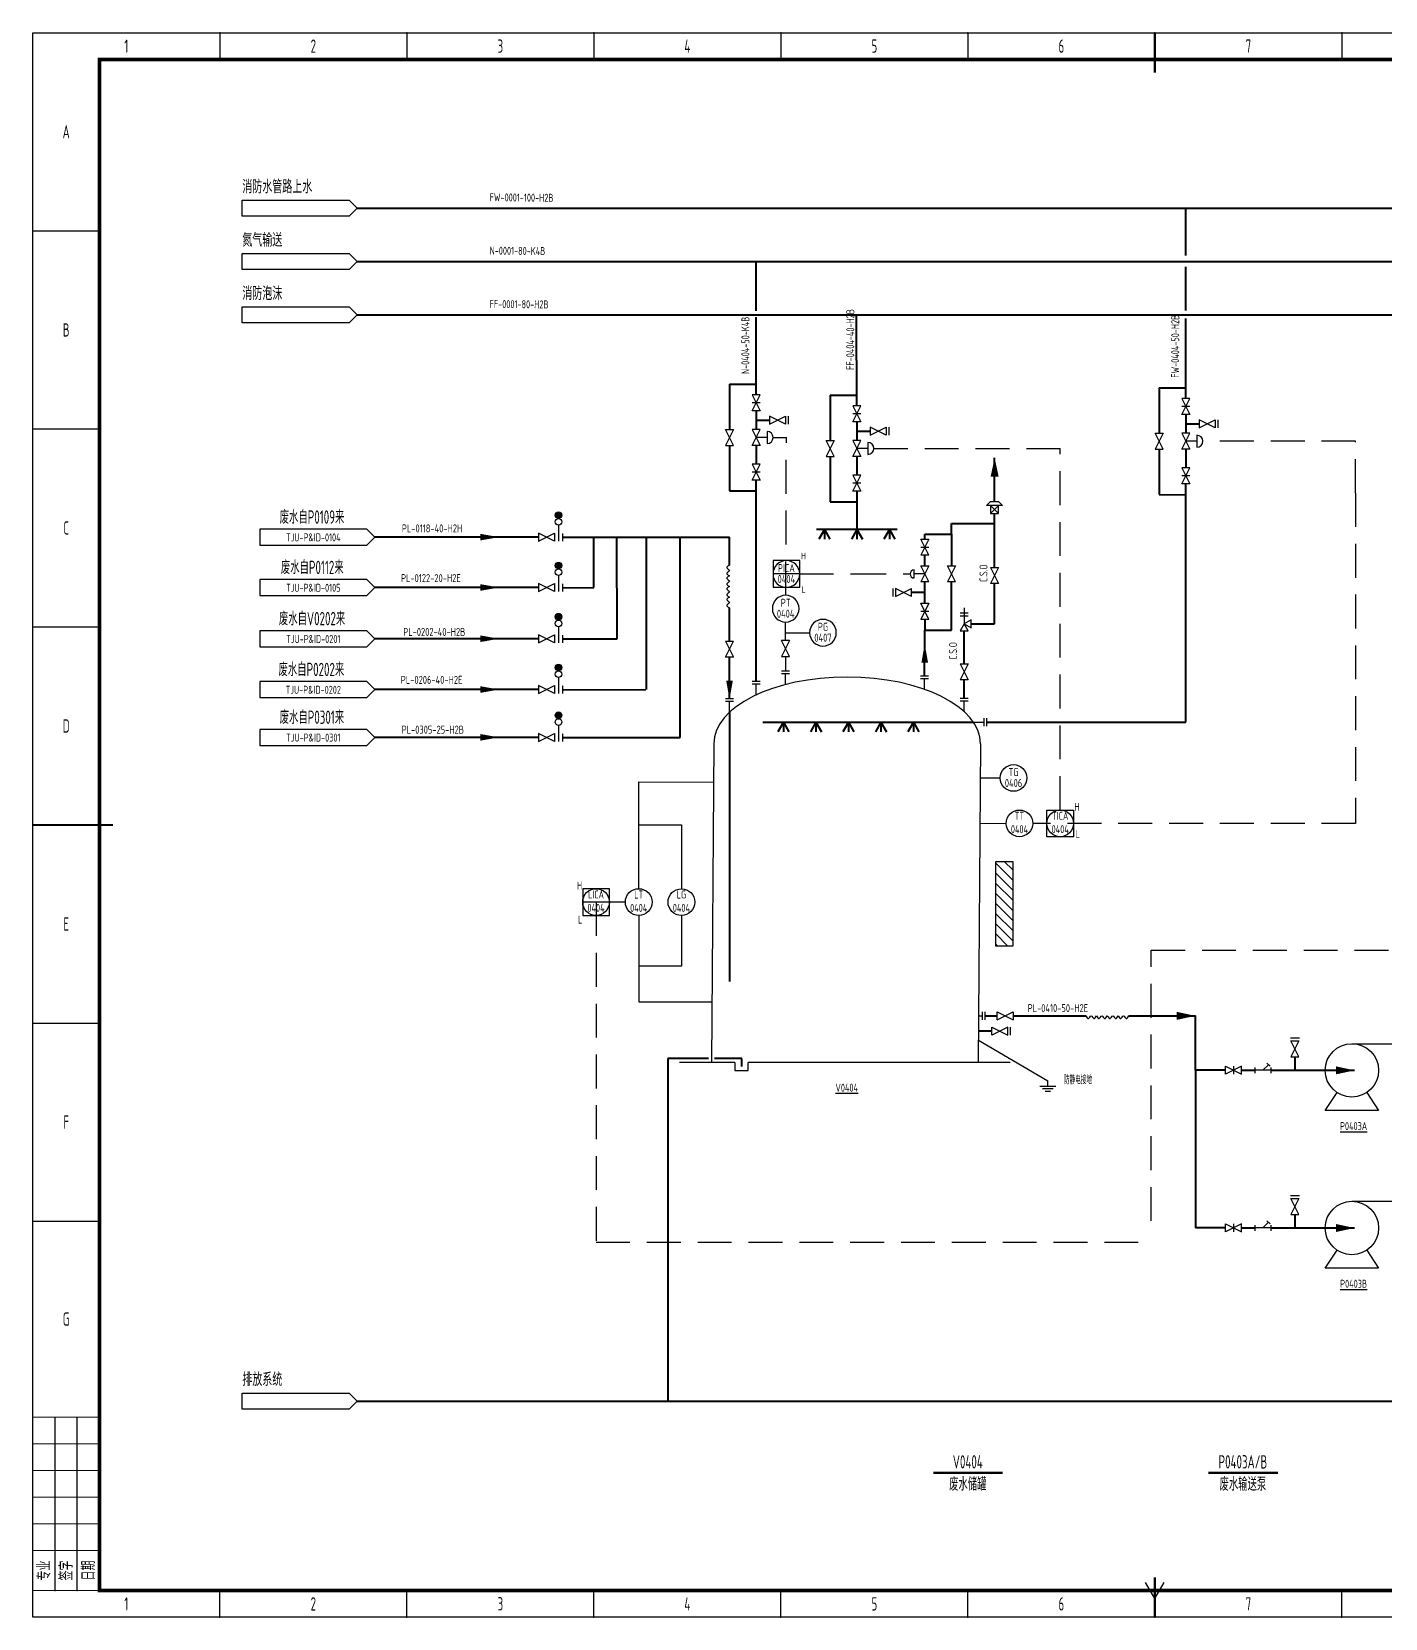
# Model space of a CAD drawing. Header units: millimetres. Extents: x 453 to 7190, y 523 to 4294.
# Drawn here: x 3225 to 3733, y 523 to 1118 of the extents above; entities that cross this region are included whole.
import ezdxf
from ezdxf.enums import TextEntityAlignment as Align

# ---------------------------------------------------------------- set-up
doc = ezdxf.new("R2010")
doc.units = ezdxf.units.MM
doc.linetypes.add('DASHED', pattern=[19.05, 12.7, -6.35])
for name, color, linetype, lineweight in [('01-主物流线-粗实线', 134, 'Continuous', 80), ('02-次要物流线-中粗线', 30, 'Continuous', 40), ('02-辅助物流线-中粗线', 30, 'Continuous', 40), ('03-设备外轮廓线-细实线', 7, 'Continuous', 25), ('05-图框与标题栏', 7, 'Continuous', 25), ('07-箭头', 7, 'Continuous', 25), ('08-进出物流标志', 7, 'Continuous', 25), ('09-文本', 7, 'Continuous', 25), ('09-阀门及管件', 102, 'Continuous', 25), ('1-主物料线', 134, 'Continuous', 80), ('1-主要物流线', 134, 'Continuous', 80), ('11-公用工程-冷却水', 55, 'Continuous', 40), ('11-文本', 7, 'Continuous', 25), ('11-管道组合号', 50, 'Continuous', 15), ('12-仪表', 190, 'Continuous', 25), ('12-信号线', 226, 'DASHED', 25), ('12-设备位号线', 7, 'Continuous', 80), ('13-仪表', 190, 'Continuous', 25), ('13-电动气动信号线', 226, 'DASHED', 25), ('14-氮气', 241, 'Continuous', 40), ('14-箭头', 7, 'Continuous', 25), ('15-仪表', 190, 'Continuous', 25), ('15-文本', 7, 'Continuous', 15), ('15-文本 @ 1', 7, 'Continuous', 15), ('16-阀门与管件', 102, 'Continuous', 25), ('19-柔性管', 7, 'ZIGZAG', 30), ('2-次物料线', 30, 'Continuous', 40), ('20-公用工程-消防用水', 152, 'Continuous', 40), ('22-公用工程-消防泡沫', 2, 'Continuous', 40), ('5-接续符号', 7, 'Continuous', 25), ('5-设备外轮廓', 7, 'Continuous', 25), ('7-文本', 7, 'Continuous', 25), ('8-保温层', 1, 'Continuous', 25)]:
    doc.layers.add(name, color=color, linetype=linetype, lineweight=lineweight)
doc.layers.add('TITLE', color=7, linetype='Continuous')
doc.styles.add('3-gbcbig', font='gbenor.shx', dxfattribs={"width": 0.7, "height": 3, "bigfont": 'gbcbig.shx'})
doc.styles.add('5-gbcbig', font='gbenor.shx', dxfattribs={"width": 0.7, "height": 5, "bigfont": 'gbcbig.shx'})
doc.styles.add('国标汉字', font='gbenor.shx', dxfattribs={"height": 7, "bigfont": 'gbcbig.shx'})
doc.styles.add('国标英文+数字', font='gbenor.shx', dxfattribs={"height": 5})
doc.styles.add('头号烷家', font='gbenor.shx', dxfattribs={"width": 0.75, "height": 3, "bigfont": 'gbcbig.shx'})
doc.styles.add('工程字', font='gbenor.shx', dxfattribs={"bigfont": 'gbcbig.shx'})
doc.linetypes.add('ZIGZAG', pattern='A,0.00254,-5.08,[131,ltypeshp.shx,S=5.08,R=0,X=-5.08,Y=0],-10.16,[131,ltypeshp.shx,S=5.08,R=180,X=5.08,Y=0],-5.08', length=20.32254)

# ---------------------------------------------------------------- blocks, each defined once
blk = doc.blocks.new('接续标志')
at = {"layer": '5-接续符号'}
for p, q in [((-43, 3), (-3, 3)), ((-43, -3), (-43, 3)), ((-3, 3), (0, 0)), ((0, 0), (-3, -3)), ((-3, -3), (-43, -3))]:
    blk.add_line(p, q, dxfattribs=at)
blk = doc.blocks.new('8open')
at = {"layer": '16-阀门与管件'}
blk.add_hatch(color=3, dxfattribs=at).paths.add_polyline_path([(8.75, 8.25, 1), (6.25, 8.25, 1)])
for p, q in [((6, -1.5), (0, 1.5)), ((0, 1.5), (0, -1.5)), ((0, -1.5), (6, 1.5)), ((6, 1.5), (6, -1.5)), ((6, 1.5), (6, -1.5)), ((7.5, 4.5), (7.5, -1.5)), ((9, 1.375), (9, -1.5))]:
    blk.add_line(p, q, dxfattribs=at)
for centre in [(7.5, 8.25), (7.5, 5.75)]:
    blk.add_circle(centre, 1.25, dxfattribs=at)
blk = doc.blocks.new('entry')
at = {"layer": '5-设备外轮廓'}
for p, q in [((1.5, 5), (-1.5, 5)), ((1.5, 4), (-1.5, 4)), ((0, 0), (0, 4))]:
    blk.add_line(p, q, dxfattribs=at)
blk = doc.blocks.new('箭头')
at = {"layer": '07-箭头'}
blk.add_lwpolyline([(0, 0, 0, 2.5, 0), (-7, 0, 2.5, 2.5, 0)], format="xyseb", dxfattribs=at)
blk = doc.blocks.new('jiezhi')
at = {"layer": '16-阀门与管件'}
for p, q in [((-1.5, 0), (1.5, 0)), ((-1.5, 0), (1.5, -6)), ((-1.5, -6), (1.5, 0)), ((1.5, -6), (-1.5, -6))]:
    blk.add_line(p, q, dxfattribs=at)
blk = doc.blocks.new('就地安装仪表')
at = {"layer": '12-仪表', "ltscale": 0.25}
blk.add_circle((0, -5), 5, dxfattribs=at)
at = {"layer": '15-文本', "style": '工程字', "width": 0.75}
blk.add_attdef('仪表名称', text='', height=3, dxfattribs=at).set_placement((0, -4.29), align=Align.CENTER)
blk.add_attdef('仪表编号', text='', height=3, dxfattribs=at).set_placement((0, -5.39), align=Align.TOP_CENTER)
blk = doc.blocks.new('*U144')
at = {"layer": '12-仪表'}
ref = blk.add_blockref('就地安装仪表', (3593.2, 842.78), dxfattribs=at)
ref.add_attrib('仪表名称', 'TG', dxfattribs={"layer": '15-文本 @ 1', "height": 3, "style": '工程字', "width": 0.75}).set_placement((3593.2, 838.49), align=Align.CENTER)
ref.add_attrib('仪表编号', '0406', dxfattribs={"layer": '15-文本 @ 1', "height": 3, "style": '工程字', "width": 0.75}).set_placement((3593.2, 837.39), align=Align.TOP_CENTER)
blk = doc.blocks.new('*U145')
at = {"layer": '15-文本'}
ref = blk.add_blockref('就地安装仪表', (3507.81, 906.26), dxfattribs=dict(at, xscale=-1))
ref.add_attrib('仪表名称', 'PT', dxfattribs={"layer": '15-文本 @ 1', "height": 3, "style": '工程字', "width": 0.75}).set_placement((3507.81, 901.97), align=Align.CENTER)
ref.add_attrib('仪表编号', '0404', dxfattribs={"layer": '15-文本 @ 1', "height": 3, "style": '工程字', "width": 0.75}).set_placement((3507.81, 900.87), align=Align.TOP_CENTER)
blk = doc.blocks.new('*U146')
at = {"layer": '15-文本'}
ref = blk.add_blockref('就地安装仪表', (3521.78, 897.26), dxfattribs=dict(at, xscale=-1))
ref.add_attrib('仪表名称', 'PG', dxfattribs={"layer": '15-文本 @ 1', "height": 3, "style": '工程字', "width": 0.75}).set_placement((3521.78, 892.97), align=Align.CENTER)
ref.add_attrib('仪表编号', '0407', dxfattribs={"layer": '15-文本 @ 1', "height": 3, "style": '工程字', "width": 0.75}).set_placement((3521.78, 891.87), align=Align.TOP_CENTER)
blk = doc.blocks.new('DCS系统仪表')
at = {"layer": '12-仪表'}
for p, q in [((-5, 10), (5, 10)), ((-5, 0), (-5, 10)), ((5, 10), (5, 0)), ((-5, 5), (5, 5)), ((5, 0), (-5, 0))]:
    blk.add_line(p, q, dxfattribs=at)
at = {"layer": '12-仪表', "ltscale": 0.25}
blk.add_circle((0, 5), 5, dxfattribs=at)
at = {"layer": '15-文本', "style": '工程字', "width": 0.75}
blk.add_attdef('仪表名称', text='', height=3, dxfattribs=at).set_placement((0, 5.71), align=Align.CENTER)
blk.add_attdef('仪表编号', text='', height=3, dxfattribs=at).set_placement((0, 4.61), align=Align.TOP_CENTER)
blk = doc.blocks.new('*U147')
at = {"layer": '12-仪表'}
ref = blk.add_blockref('DCS系统仪表', (3508.06, 909.26), dxfattribs=dict(at, xscale=-1))
ref.add_attrib('仪表名称', 'PICA', dxfattribs={"layer": '15-文本 @ 1', "height": 3, "style": '工程字', "width": 0.75}).set_placement((3508.06, 914.97), align=Align.CENTER)
ref.add_attrib('仪表编号', '0404', dxfattribs={"layer": '15-文本 @ 1', "height": 3, "style": '工程字', "width": 0.75}).set_placement((3508.06, 913.87), align=Align.TOP_CENTER)
blk = doc.blocks.new('管道组合号')
at = {"layer": '11-管道组合号', "style": '头号烷家', "width": 0.75}
blk.add_attdef('管道组合号', (-4.3, 3.13), '', height=3, dxfattribs=at)
blk = doc.blocks.new('绝热层')
at = {"layer": '8-保温层'}
h = blk.add_hatch(dxfattribs=at)
h.set_pattern_fill('ANSI31', color=256, scale=0.8)
h.set_pattern_definition([(45, (-477.1426, -5259.7808), (-1.7960512, 1.7960512), [])])
h.paths.add_polyline_path([(0, 3), (0, -3), (30, -3), (30, 3)])
for p, q in [((0, -3), (0, 3)), ((0, 3), (30, 3)), ((30, 3), (30, -3)), ((30, -3), (0, -3))]:
    blk.add_line(p, q, dxfattribs=at)

msp = doc.modelspace()

# ---------------------------------------------------------------- linework, layer by layer
for p, q in [((3581.6, 747.11), (3581.6, 750.11)), ((3582.6, 747.11), (3582.6, 750.11)), ((3580.1, 748.61), (3581.6, 748.61))]:
    msp.add_line(p, q)
at = {"color": 30}
for p, q in [((3580.05, 739.53), (3606, 724.25)), ((3603, 722.25), (3609, 722.25)), ((3608, 721.25), (3604, 721.25)), ((3607, 720.25), (3605, 720.25)), ((3606, 722.25), (3606, 724.25))]:
    msp.add_line(p, q, dxfattribs=at)
at = {"layer": '02-次要物流线-中粗线'}
for p, q in [((3435.89, 909.2), (3435.88, 928.02)), ((3444.62, 889.99), (3444.59, 928.03)), ((3455.63, 870.94), (3455.6, 928.04)), ((3468.31, 853.02), (3468.27, 928.04))]:
    msp.add_line(p, q, dxfattribs=at)
at = {"layer": '02-辅助物流线-中粗线'}
for p, q in [((3478.88, 732.63), (3463.66, 732.63)), ((3463.66, 732.63), (3463.66, 604.2)), ((3491.32, 732.63), (3481.12, 732.63)), ((3491.32, 729.63), (3491.32, 732.63)), ((3347.17, 604.2), (3969.13, 604.2))]:
    msp.add_line(p, q, dxfattribs=at)
at = {"layer": '03-设备外轮廓线-细实线'}
for p, q in [((3480.84, 850.61), (3479.99, 731.13)), ((3580.84, 850.61), (3579.99, 731.13)), ((3720, 738.17), (3735, 738.17)), ((3488.77, 731.13), (3467.99, 731.13)), ((3488.77, 731.13), (3488.77, 728.13)), ((3488.77, 728.13), (3493.77, 728.13)), ((3591.99, 731.13), (3493.77, 731.13)), ((3493.77, 728.13), (3493.77, 731.13)), ((3710, 713.17), (3714.46, 719.85)), ((3725.55, 719.85), (3730, 713.17)), ((3730, 713.17), (3710, 713.17)), ((3720, 679.07), (3735, 679.07)), ((3710, 654.07), (3714.46, 660.75)), ((3725.55, 660.75), (3730, 654.07)), ((3730, 654.07), (3710, 654.07))]:
    msp.add_line(p, q, dxfattribs=at)
for centre in [(3720, 728.17), (3720, 669.07)]:
    msp.add_circle(centre, 10, dxfattribs=at)
msp.add_ellipse((3530.84, 850.61), major_axis=(-50, 0), ratio=0.5, start_param=3.141593, end_param=6.283185, dxfattribs=at)
at = {"layer": '05-图框与标题栏'}
for p, q in [((3295.75, 1117.16), (3295.75, 1107.16)), ((3365.83, 1117.16), (3365.83, 1107.16)), ((3435.92, 1117.16), (3435.92, 1107.16)), ((3506, 1117.16), (3506, 1107.16)), ((3576.08, 1117.16), (3576.08, 1107.16)), ((3716.25, 1117.16), (3716.25, 1107.16)), ((3225.67, 1042.91), (3250.67, 1042.91)), ((3225.67, 968.66), (3250.67, 968.66)), ((3225.67, 894.41), (3250.67, 894.41)), ((3225.67, 745.91), (3250.67, 745.91)), ((3225.67, 671.66), (3250.67, 671.66)), ((3234, 533.16), (3234, 598.16)), ((3242.33, 533.16), (3242.33, 598.16)), ((3646.17, 530.16), (3642.7, 536.16)), ((3646.17, 530.16), (3649.63, 536.16)), ((3295.75, 523.16), (3295.75, 533.16)), ((3365.83, 523.16), (3365.83, 533.16)), ((3435.92, 523.16), (3435.92, 533.16)), ((3506, 523.16), (3506, 533.16)), ((3576.08, 523.16), (3576.08, 533.16)), ((3716.25, 523.16), (3716.25, 533.16))]:
    msp.add_line(p, q, dxfattribs=at)
for points, const_width in [([(3646.17, 1117.16), (3646.17, 1102.16)], 0.8), ([(3225.67, 820.16), (3255.67, 820.16)], 0.8), ([(3250.67, 598.16), (3225.67, 598.16)], 0.4), ([(3250.67, 588.16), (3225.67, 588.16)], 0.4), ([(3250.67, 578.16), (3225.67, 578.16)], 0.4), ([(3250.67, 568.16), (3225.67, 568.16)], 0.4), ([(3250.67, 558.16), (3225.67, 558.16)], 0.4), ([(3250.67, 548.16), (3225.67, 548.16)], 0.4), ([(3646.17, 523.16), (3646.17, 538.16)], 0.8), ([(3250.67, 533.16), (3225.67, 533.16)], 0.4)]:
    msp.add_lwpolyline(points, dxfattribs=dict(at, const_width=const_width))
at = {"layer": '05-图框与标题栏', "const_width": 1.4}
msp.add_lwpolyline([(3250.67, 1107.16), (3250.67, 533.16), (4056.67, 533.16), (4056.67, 1107.16)], close=True, dxfattribs=at)
at = {"layer": '05-图框与标题栏'}
for p in [(3295.75, 1117.16), (3295.75, 1117.16), (3295.75, 1117.16), (3365.83, 1117.16), (3365.83, 1117.16), (3365.83, 1117.16), (3435.92, 1117.16), (3435.92, 1117.16), (3435.92, 1117.16), (3506, 1117.16), (3506, 1117.16), (3506, 1117.16), (3576.08, 1117.16), (3576.08, 1117.16), (3576.08, 1117.16), (3646.17, 1117.16), (3646.17, 1117.16), (3646.17, 1117.16), (3716.25, 1117.16), (3716.25, 1117.16), (3716.25, 1117.16), (3234, 533.16), (3242.33, 533.16), (3295.75, 523.16), (3365.83, 523.16), (3435.92, 523.16), (3506, 523.16), (3576.08, 523.16), (3646.17, 523.16), (3716.25, 523.16)]:
    msp.add_point(p, dxfattribs=at)
at = {"layer": '08-进出物流标志'}
for p, q in [((3310.79, 931.08), (3310.79, 925.08)), ((3350.79, 931.08), (3310.79, 931.08)), ((3353.79, 928.08), (3350.79, 931.08)), ((3350.79, 925.08), (3353.79, 928.08)), ((3310.79, 925.08), (3350.79, 925.08)), ((3310.79, 912.2), (3310.79, 906.2)), ((3350.79, 912.2), (3310.79, 912.2)), ((3353.79, 909.2), (3350.79, 912.2)), ((3310.79, 906.2), (3350.79, 906.2)), ((3350.79, 906.2), (3353.79, 909.2)), ((3310.79, 892.99), (3310.79, 886.99)), ((3350.79, 892.99), (3310.79, 892.99)), ((3353.79, 889.99), (3350.79, 892.99)), ((3310.79, 886.99), (3350.79, 886.99)), ((3350.79, 886.99), (3353.79, 889.99)), ((3310.79, 873.94), (3310.79, 867.94)), ((3350.79, 873.94), (3310.79, 873.94)), ((3353.79, 870.94), (3350.79, 873.94)), ((3350.79, 867.94), (3353.79, 870.94)), ((3310.79, 867.94), (3350.79, 867.94)), ((3310.79, 856.02), (3310.79, 850.02)), ((3350.79, 856.02), (3310.79, 856.02)), ((3353.79, 853.02), (3350.79, 856.02)), ((3350.79, 850.02), (3353.79, 853.02)), ((3310.79, 850.02), (3350.79, 850.02))]:
    msp.add_line(p, q, dxfattribs=at)
at = {"layer": '09-阀门及管件'}
for p, q in [((3498.24, 981.44), (3495.24, 981.44)), ((3495.24, 981.44), (3498.24, 975.44)), ((3495.24, 975.44), (3498.24, 981.44)), ((3498.24, 978.44), (3495.24, 978.44)), ((3535.99, 977.36), (3532.99, 977.36)), ((3532.99, 977.36), (3535.99, 971.36)), ((3532.99, 971.36), (3535.99, 977.36)), ((3659.32, 980.04), (3656.32, 980.04)), ((3656.32, 980.04), (3659.32, 974.04)), ((3656.32, 974.04), (3659.32, 980.04)), ((3659.32, 977.04), (3656.32, 977.04)), ((3498.24, 975.44), (3495.24, 975.44)), ((3501.74, 973.44), (3501.74, 970.44)), ((3507.74, 970.44), (3501.74, 973.44)), ((3501.74, 970.44), (3507.74, 973.44)), ((3507.74, 973.44), (3507.74, 970.44)), ((3508.74, 973.44), (3508.74, 970.44)), ((3535.99, 974.36), (3532.99, 974.36)), ((3535.99, 971.36), (3532.99, 971.36)), ((3659.32, 974.04), (3656.32, 974.04)), ((3662.82, 972.04), (3662.82, 969.04)), ((3668.82, 969.04), (3662.82, 972.04)), ((3662.82, 969.04), (3668.82, 972.04)), ((3668.82, 972.04), (3668.82, 969.04)), ((3669.82, 972.04), (3669.82, 969.04)), ((3488.24, 968.44), (3485.24, 962.44)), ((3488.24, 962.44), (3485.24, 968.44)), ((3485.24, 968.44), (3488.24, 968.44)), ((3498.24, 968.44), (3495.24, 968.44)), ((3495.24, 968.44), (3498.24, 962.44)), ((3495.24, 962.44), (3496.74, 965.44)), ((3496.74, 965.44), (3498.24, 968.44)), ((3500.85, 965.44), (3496.74, 965.44)), ((3500.85, 967.69), (3500.85, 963.19)), ((3525.99, 964.36), (3522.99, 958.36)), ((3525.99, 958.36), (3522.99, 964.36)), ((3522.99, 964.36), (3525.99, 964.36)), ((3535.99, 964.36), (3532.99, 964.36)), ((3532.99, 964.36), (3535.99, 958.36)), ((3534.49, 961.36), (3535.99, 964.36)), ((3538.61, 963.61), (3538.61, 959.11)), ((3539.49, 969.36), (3539.49, 966.36)), ((3545.49, 966.36), (3539.49, 969.36)), ((3539.49, 966.36), (3545.49, 969.36)), ((3545.49, 969.36), (3545.49, 966.36)), ((3546.49, 969.36), (3546.49, 966.36)), ((3649.32, 967.04), (3646.32, 961.04)), ((3649.32, 961.04), (3646.32, 967.04)), ((3646.32, 967.04), (3649.32, 967.04)), ((3659.32, 967.04), (3656.32, 967.04)), ((3656.32, 967.04), (3659.32, 961.04)), ((3656.32, 961.04), (3657.82, 964.04)), ((3657.82, 964.04), (3659.32, 967.04)), ((3661.93, 964.04), (3657.82, 964.04)), ((3661.93, 966.29), (3661.93, 961.79)), ((3485.24, 962.44), (3488.24, 962.44)), ((3498.24, 962.44), (3495.24, 962.44)), ((3522.99, 958.36), (3525.99, 958.36)), ((3532.99, 958.36), (3534.49, 961.36)), ((3535.99, 958.36), (3532.99, 958.36)), ((3538.61, 961.36), (3534.49, 961.36)), ((3646.32, 961.04), (3649.32, 961.04)), ((3659.32, 961.04), (3656.32, 961.04)), ((3498.24, 955.44), (3495.24, 955.44)), ((3495.24, 955.44), (3498.24, 949.44)), ((3495.24, 949.44), (3498.24, 955.44)), ((3498.24, 952.44), (3495.24, 952.44)), ((3659.32, 954.04), (3656.32, 954.04)), ((3656.32, 954.04), (3659.32, 948.04)), ((3656.32, 948.04), (3659.32, 954.04)), ((3498.24, 949.44), (3495.24, 949.44)), ((3535.99, 951.36), (3532.99, 951.36)), ((3532.99, 951.36), (3535.99, 945.36)), ((3532.99, 945.36), (3535.99, 951.36)), ((3535.99, 948.36), (3532.99, 948.36)), ((3659.32, 951.04), (3656.32, 951.04)), ((3659.32, 948.04), (3656.32, 948.04)), ((3535.99, 945.36), (3532.99, 945.36)), ((3509.28, 889.27), (3506.28, 889.27)), ((3507.78, 886.27), (3506.28, 889.27)), ((3509.28, 889.27), (3506.28, 883.27)), ((3509.28, 883.27), (3507.78, 886.27)), ((3506.28, 883.27), (3509.28, 883.27))]:
    msp.add_line(p, q, dxfattribs=at)
for centre in [(3500.85, 965.44), (3538.61, 961.36), (3661.93, 964.04)]:
    msp.add_arc(centre, 2.25, 270, 90, dxfattribs=at)
at = {"layer": '11-公用工程-冷却水', "ltscale": 5}
msp.add_line((3499.22, 858.67), (3578.17, 858.67), dxfattribs=at)
at = {"layer": '12-仪表'}
for p, q in [((3507.78, 889.27), (3507.79, 896.26)), ((3507.78, 892.26), (3516.78, 892.26)), ((3507.78, 883.27), (3507.78, 877.8)), ((3580.65, 837.78), (3588.2, 837.78))]:
    msp.add_line(p, q, dxfattribs=at)
at = {"layer": '12-信号线'}
msp.add_line((3447.73, 791.27), (3441.73, 791.27), dxfattribs=at)
at = {"layer": '12-设备位号线'}
for p, q in [((3563.21, 577.22), (3589.11, 577.22)), ((3666.3, 577.22), (3692.19, 577.22))]:
    msp.add_line(p, q, dxfattribs=at)
at = {"layer": '13-电动气动信号线'}
for p, q in [((3503.1, 965.44), (3508.06, 965.44)), ((3507.88, 906.26), (3508.06, 965.44)), ((3721.36, 964.04), (3664.18, 964.04)), ((3721.36, 944.62), (3721.36, 964.04)), ((3540.86, 961.36), (3610.68, 961.36)), ((3610.68, 825.77), (3610.68, 961.36)), ((3721.36, 944.62), (3721.36, 820.77)), ((3513.06, 914.26), (3532.82, 914.26)), ((3532.82, 914.26), (3554.44, 914.26)), ((3721.36, 820.77), (3600.42, 820.77)), ((3436.73, 791.27), (3436.73, 663.8)), ((3644.79, 671.71), (3644.79, 773.19)), ((3644.79, 773.19), (3858.88, 773.19)), ((3436.73, 663.8), (3644.79, 663.8))]:
    msp.add_line(p, q, dxfattribs=at)
at = {"layer": '14-氮气'}
for p, q in [((3347.17, 1031.36), (3967.17, 1031.36)), ((3496.77, 1012.91), (3496.77, 1031.36)), ((3496.74, 981.44), (3496.77, 1010.58)), ((3486.74, 985.44), (3496.74, 985.44)), ((3486.74, 985.44), (3486.74, 968.44)), ((3496.74, 975.44), (3496.74, 968.44)), ((3496.74, 971.94), (3501.74, 971.94)), ((3486.74, 962.44), (3486.74, 945.44)), ((3496.74, 962.44), (3496.74, 955.44)), ((3496.74, 873.9), (3496.74, 949.44)), ((3486.74, 945.44), (3496.74, 945.44))]:
    msp.add_line(p, q, dxfattribs=at)
at = {"layer": '14-箭头'}
for points in [[(3586.12, 957.79, 0, 3, 0), (3586.12, 950.79, 3, 3, 0)], [(3661.35, 748.61, 0, 3, 0), (3654.35, 748.61, 3, 3, 0)], [(3721, 728.17, 0, 3, 0), (3714, 728.17, 3, 3, 0)], [(3721, 669.07, 0, 3, 0), (3714, 669.07, 3, 3, 0)]]:
    msp.add_lwpolyline(points, format="xyseb", dxfattribs=at)
at = {"layer": '15-仪表'}
for p, q in [((3452.73, 796.27), (3452.73, 836.37)), ((3452.73, 836.37), (3480.75, 836.19)), ((3605.68, 820.77), (3605.68, 825.77)), ((3605.68, 825.77), (3615.68, 825.77)), ((3615.68, 825.77), (3615.68, 815.77)), ((3452.73, 820.26), (3468.73, 820.26)), ((3468.73, 820.26), (3468.73, 796.26)), ((3580.52, 820.8), (3590.42, 820.77)), ((3605.68, 815.77), (3605.68, 820.77)), ((3615.68, 815.77), (3605.68, 815.77)), ((3431.73, 796.27), (3431.73, 786.27)), ((3441.73, 796.27), (3431.73, 796.27)), ((3441.73, 791.27), (3431.73, 791.27)), ((3441.73, 786.27), (3441.73, 796.27)), ((3431.73, 786.27), (3441.73, 786.27)), ((3452.73, 786.27), (3452.73, 753.83)), ((3468.73, 786.26), (3468.73, 767.26)), ((3468.73, 767.26), (3452.73, 767.26)), ((3452.73, 753.83), (3480.21, 753.83))]:
    msp.add_line(p, q, dxfattribs=at)
for centre in [(3595.42, 820.77), (3610.68, 820.77), (3436.73, 791.27), (3452.73, 791.27), (3468.73, 791.26)]:
    msp.add_circle(centre, 5, dxfattribs=at)
at = {"layer": '16-阀门与管件'}
for p, q in [((3584.62, 941.4), (3583.12, 939.9)), ((3589.12, 939.9), (3583.12, 939.9)), ((3584.62, 941.4), (3587.62, 941.4)), ((3584.62, 939.9), (3584.62, 936.9)), ((3584.62, 939.9), (3587.62, 936.9)), ((3587.62, 939.9), (3584.62, 936.9)), ((3587.62, 941.4), (3589.12, 939.9)), ((3587.62, 936.9), (3587.62, 939.9)), ((3584.62, 936.9), (3587.62, 936.9)), ((3558.44, 927.26), (3561.44, 927.26)), ((3561.44, 921.26), (3558.44, 927.26)), ((3561.44, 927.26), (3558.44, 921.26)), ((3558.44, 924.26), (3561.44, 924.26)), ((3561.44, 921.26), (3558.44, 921.26)), ((3558.44, 917.26), (3561.44, 917.26)), ((3561.44, 911.26), (3558.44, 917.26)), ((3561.44, 917.26), (3558.44, 911.26)), ((3568.44, 917.26), (3571.44, 917.26)), ((3571.44, 911.26), (3568.44, 917.26)), ((3571.44, 917.26), (3568.44, 911.26)), ((3584.62, 916.64), (3587.62, 916.64)), ((3584.62, 916.64), (3587.62, 910.64)), ((3587.62, 916.64), (3584.62, 910.64)), ((3555.94, 912.76), (3555.94, 915.76)), ((3559.94, 914.26), (3555.94, 914.26)), ((3561.44, 911.26), (3558.44, 911.26)), ((3571.44, 911.26), (3568.44, 911.26)), ((3587.62, 910.64), (3584.62, 910.64)), ((3547.94, 908.76), (3547.94, 905.76)), ((3548.94, 908.76), (3548.94, 905.76)), ((3548.94, 905.76), (3554.94, 908.76)), ((3554.94, 905.76), (3548.94, 908.76)), ((3554.94, 905.76), (3554.94, 908.76)), ((3558.44, 903.26), (3561.44, 903.26)), ((3561.44, 897.26), (3558.44, 903.26)), ((3561.44, 903.26), (3558.44, 897.26)), ((3558.44, 900.26), (3561.44, 900.26)), ((3576.2, 899.57), (3573.2, 899.57)), ((3573.2, 898.57), (3576.2, 898.57)), ((3574.7, 901.57), (3574.7, 895.57)), ((3561.44, 897.26), (3558.44, 897.26)), ((3574.7, 895.57), (3573.2, 892.97)), ((3573.2, 892.97), (3576.2, 892.97)), ((3577.3, 897.07), (3574.7, 895.57)), ((3576.2, 892.97), (3574.7, 895.57)), ((3574.7, 895.57), (3577.3, 894.07)), ((3577.3, 894.07), (3577.3, 897.07)), ((3573.2, 880.6), (3576.2, 880.6)), ((3573.2, 880.6), (3576.2, 874.6)), ((3576.2, 880.6), (3573.2, 874.6)), ((3576.2, 874.6), (3573.2, 874.6)), ((3587.11, 747.11), (3587.11, 750.11)), ((3587.11, 747.11), (3593.11, 750.11)), ((3587.11, 750.11), (3593.11, 747.11)), ((3593.11, 750.11), (3593.11, 747.11)), ((3585.06, 741.33), (3585.06, 744.33)), ((3585.06, 744.33), (3591.06, 741.33)), ((3591.06, 744.33), (3585.06, 741.33)), ((3591.06, 741.33), (3591.06, 744.33)), ((3592.06, 741.33), (3592.06, 744.33)), ((3700.41, 740.18), (3696.95, 740.18)), ((3700.15, 733.18), (3697.15, 739.18)), ((3697.15, 739.18), (3700.15, 739.18)), ((3700.15, 739.18), (3697.15, 733.18)), ((3697.15, 733.18), (3700.15, 733.18)), ((3678.6, 729.68), (3672.6, 726.68)), ((3672.6, 726.68), (3672.6, 729.68)), ((3672.6, 729.68), (3678.6, 726.68)), ((3675.6, 729.68), (3675.6, 726.68)), ((3678.6, 726.68), (3678.6, 729.68)), ((3683.6, 729.23), (3683.6, 727.13)), ((3689.6, 728.18), (3683.6, 728.18)), ((3686.6, 728.18), (3688.72, 730.3)), ((3688.13, 730.89), (3689.32, 729.7)), ((3689.6, 729.23), (3689.6, 727.13)), ((3700.41, 681.07), (3696.95, 681.07)), ((3700.15, 674.07), (3697.15, 680.07)), ((3697.15, 680.07), (3700.15, 680.07)), ((3700.15, 680.07), (3697.15, 674.07)), ((3697.15, 674.07), (3700.15, 674.07)), ((3678.6, 670.57), (3672.6, 667.57)), ((3672.6, 667.57), (3672.6, 670.57)), ((3672.6, 670.57), (3678.6, 667.57)), ((3675.6, 670.57), (3675.6, 667.57)), ((3678.6, 667.57), (3678.6, 670.57)), ((3683.6, 670.12), (3683.6, 668.02)), ((3689.6, 669.07), (3683.6, 669.07)), ((3686.6, 669.07), (3688.72, 671.2)), ((3688.13, 671.79), (3689.32, 670.6)), ((3689.6, 670.12), (3689.6, 668.02))]:
    msp.add_line(p, q, dxfattribs=at)
msp.add_arc((3555.94, 914.26), 1.5, 90, 270, dxfattribs=at)
at = {"layer": '19-柔性管'}
for points in [[(3486.73, 917.61), (3485.73, 916.61), (3486.73, 915.61), (3485.73, 914.61), (3486.73, 913.61)], [(3486.73, 913.61), (3485.73, 912.61), (3486.73, 911.61), (3485.73, 910.61), (3486.73, 909.61)], [(3486.73, 909.61), (3485.73, 908.61), (3486.73, 907.61), (3485.73, 906.61), (3486.73, 905.61)], [(3486.73, 905.61), (3485.73, 904.61), (3486.73, 903.61), (3485.73, 902.61), (3486.73, 901.61)], [(3620.35, 748.61), (3621.35, 747.61), (3622.35, 748.61), (3623.35, 747.61), (3624.35, 748.61)], [(3624.35, 748.61), (3625.35, 747.61), (3626.35, 748.61), (3627.35, 747.61), (3628.35, 748.61)], [(3628.35, 748.61), (3629.35, 747.61), (3630.35, 748.61), (3631.35, 747.61), (3632.35, 748.61)], [(3632.35, 748.61), (3633.35, 747.61), (3634.35, 748.61), (3635.35, 747.61), (3636.35, 748.61)]]:
    msp.add_spline(points, degree=3, dxfattribs=at)
at = {"layer": '2-次物料线'}
for p, q in [((3586.12, 941.4), (3586.12, 957.79)), ((3586.12, 916.64), (3586.12, 936.9)), ((3415.17, 928.08), (3353.79, 928.08)), ((3424.17, 928.02), (3486.73, 928.05)), ((3486.73, 917.61), (3486.73, 928.05)), ((3559.94, 927.26), (3559.94, 929.15)), ((3559.94, 929.15), (3569.94, 929.15)), ((3569.94, 929.15), (3569.94, 933.15)), ((3569.94, 933.15), (3586.12, 933.15)), ((3569.94, 929.15), (3569.94, 917.26)), ((3559.94, 917.26), (3559.94, 921.26)), ((3559.94, 903.26), (3559.94, 911.26)), ((3569.94, 893.26), (3569.94, 911.26)), ((3586.12, 897.58), (3586.12, 910.64)), ((3415.17, 909.2), (3353.79, 909.2)), ((3424.17, 909.13), (3435.89, 909.2)), ((3559.94, 907.26), (3554.94, 907.26)), ((3486.74, 889.04), (3486.73, 901.61)), ((3559.87, 875.97), (3559.94, 893.26)), ((3559.94, 897.26), (3559.94, 893.26)), ((3559.94, 893.26), (3569.94, 893.26)), ((3574.7, 880.6), (3574.7, 892.97)), ((3577.3, 895.57), (3586.12, 895.57)), ((3586.12, 895.57), (3586.12, 897.58)), ((3415.17, 889.99), (3353.79, 889.99)), ((3424.17, 889.93), (3444.62, 889.99)), ((3486.76, 867.41), (3486.76, 883.04)), ((3574.7, 867.63), (3574.7, 874.6)), ((3415.17, 870.94), (3353.79, 870.94)), ((3424.17, 870.88), (3455.45, 870.9)), ((3486.76, 862.41), (3486.76, 761.48)), ((3415.17, 853.02), (3353.79, 853.02)), ((3424.17, 852.96), (3468.31, 853.02)), ((3582.6, 748.61), (3587.11, 748.61)), ((3593.11, 748.61), (3620.35, 748.61)), ((3636.35, 748.61), (3661.35, 748.61)), ((3661.35, 728.18), (3661.35, 748.61)), ((3585.06, 742.83), (3580.06, 742.83)), ((3698.65, 733.18), (3698.65, 728.18)), ((3672.6, 728.18), (3661.35, 728.18)), ((3661.35, 728.18), (3661.35, 669.07)), ((3678.6, 728.18), (3683.6, 728.18)), ((3689.6, 728.18), (3694.23, 728.18)), ((3694.23, 728.18), (3721, 728.18)), ((3698.65, 674.07), (3698.65, 669.07)), ((3672.6, 669.07), (3661.35, 669.07)), ((3678.6, 669.07), (3683.6, 669.07)), ((3689.6, 669.07), (3694.23, 669.07)), ((3694.23, 669.07), (3721, 669.07))]:
    msp.add_line(p, q, dxfattribs=at)
at = {"layer": '20-公用工程-消防用水'}
for p, q in [((3347.17, 1051.36), (3967.17, 1051.36)), ((3657.83, 1033.63), (3657.83, 1051.36)), ((3657.83, 1013.05), (3657.83, 1029.37)), ((3657.82, 980.04), (3657.83, 1010.05)), ((3647.82, 984.04), (3657.82, 984.04)), ((3647.82, 984.04), (3647.82, 967.04)), ((3657.82, 974.04), (3657.82, 967.04)), ((3657.82, 970.54), (3662.82, 970.54)), ((3647.82, 961.04), (3647.82, 944.04)), ((3657.82, 961.04), (3657.82, 954.04)), ((3657.82, 939.54), (3657.82, 948.04)), ((3647.82, 944.04), (3657.82, 943.94)), ((3657.82, 858.67), (3657.82, 943.94)), ((3583.17, 858.67), (3657.82, 858.67))]:
    msp.add_line(p, q, dxfattribs=at)
at = {"layer": '22-公用工程-消防泡沫'}
for p, q in [((3347.17, 1011.36), (3967.17, 1011.36)), ((3534.49, 977.36), (3534.36, 1011.36)), ((3524.49, 981.36), (3534.49, 981.36)), ((3524.49, 981.36), (3524.49, 964.36)), ((3534.49, 971.36), (3534.49, 964.36)), ((3534.49, 967.86), (3539.49, 967.86)), ((3524.49, 958.36), (3524.49, 941.36)), ((3534.49, 958.36), (3534.49, 951.36)), ((3524.49, 941.36), (3534.49, 941.25)), ((3534.49, 945.36), (3534.49, 937.28)), ((3534.49, 937.28), (3534.49, 930.92)), ((3549.61, 930.92), (3519.37, 930.92))]:
    msp.add_line(p, q, dxfattribs=at)
at = {"layer": '22-公用工程-消防泡沫', "color": 3}
for p, q in [((3522.31, 930.92), (3520.24, 927.33)), ((3522.31, 930.92), (3524.38, 927.33)), ((3534.49, 930.92), (3532.42, 927.33)), ((3534.49, 930.92), (3536.57, 927.33)), ((3546.68, 930.92), (3544.6, 927.33)), ((3546.68, 930.92), (3548.75, 927.33)), ((3506.97, 858.67), (3504.89, 855.08)), ((3506.97, 858.67), (3509.04, 855.08)), ((3519.15, 858.67), (3517.08, 855.08)), ((3519.15, 858.67), (3521.22, 855.08)), ((3531.33, 858.67), (3529.26, 855.08)), ((3531.33, 858.67), (3533.41, 855.08)), ((3543.51, 858.67), (3541.44, 855.08)), ((3543.51, 858.67), (3545.59, 855.08)), ((3555.7, 858.67), (3553.62, 855.08)), ((3555.7, 858.67), (3557.77, 855.08))]:
    msp.add_line(p, q, dxfattribs=at)
at = {"layer": '22-公用工程-消防泡沫', "color": 3, "ltscale": 5}
for p, q in [((3522.31, 930.92), (3522.31, 927.33)), ((3534.49, 930.92), (3534.49, 927.33)), ((3546.68, 930.92), (3546.68, 927.33)), ((3506.97, 858.67), (3506.97, 855.08)), ((3519.15, 858.67), (3519.15, 855.08)), ((3531.33, 858.67), (3531.33, 855.08)), ((3543.51, 858.67), (3543.51, 855.08)), ((3555.7, 858.67), (3555.7, 855.08))]:
    msp.add_line(p, q, dxfattribs=at)
at = {"layer": '5-设备外轮廓'}
for p, q in [((3578.17, 858.67), (3582.17, 858.67)), ((3582.17, 857.17), (3582.17, 860.17)), ((3583.17, 857.17), (3583.17, 860.17))]:
    msp.add_line(p, q, dxfattribs=at)
at = {"layer": 'TITLE'}
for p, q in [((3225.67, 1117.16), (4066.67, 1117.16)), ((3225.67, 523.16), (3225.67, 1117.16)), ((4066.67, 523.16), (3225.67, 523.16))]:
    msp.add_line(p, q, dxfattribs=at)
msp.add_lwpolyline([(3225.67, 1117.16), (4066.67, 1117.16), (4066.67, 523.16), (3225.67, 523.16)], close=True, dxfattribs=at)

# ---------------------------------------------------------------- block references
at = {"layer": '01-主物流线-粗实线'}
for name, p in [('8open', (3415.17, 928.08)), ('8open', (3415.17, 909.2)), ('*U147', (0, 0)), ('*U145', (0, 0)), ('8open', (3415.17, 889.99)), ('*U146', (0, 0)), ('jiezhi', (3486.74, 889.04)), ('8open', (3415.17, 870.94)), ('entry', (3507.78, 872.8)), ('entry', (3559.87, 870.97)), ('entry', (3496.74, 868.9)), ('8open', (3415.17, 853.02)), ('entry', (3486.76, 862.41)), ('entry', (3574.69, 862.63)), ('*U144', (0, 0))]:
    msp.add_blockref(name, p, dxfattribs=at)
at = {"layer": '1-主物料线'}
for p in [(3347.17, 1051.36), (3347.17, 1031.36), (3347.17, 1011.36), (3347.17, 604.2)]:
    msp.add_blockref('接续标志', p, dxfattribs=at)
at = {"layer": '1-主要物流线'}
for p in [(3400.33, 928.08), (3400.33, 909.2), (3400.33, 889.99), (3400.33, 870.94), (3400.33, 853.02)]:
    msp.add_blockref('箭头', p, dxfattribs=at)
for p, rotation in [((3559.92, 888), 90), ((3486.76, 867.29), 270)]:
    msp.add_blockref('箭头', p, dxfattribs=dict(at, rotation=rotation))
at = {"layer": '11-管道组合号'}
for p, values in [((3368.27, 926.72), {'管道组合号': 'PL-0118-40-H2H'}), ((3367.94, 908.08), {'管道组合号': 'PL-0122-20-H2E'}), ((3368.78, 887.91), {'管道组合号': 'PL-0202-40-H2B'}), ((3367.88, 869.94), {'管道组合号': 'PL-0206-40-H2E'}), ((3368.17, 851.27), {'管道组合号': 'PL-0305-25-H2B'})]:
    msp.add_blockref('管道组合号', p, dxfattribs=at).add_auto_attribs(values)
at = {"layer": '13-电动气动信号线'}
msp.add_blockref('管道组合号', (3602.77, 746.87), dxfattribs=at).add_auto_attribs({'管道组合号': 'PL-0410-50-H2E'})
at = {"layer": '8-保温层', "xscale": 1.056344642294913, "yscale": 1.056344642294913, "zscale": 1.056344642294913, "rotation": 270}
msp.add_blockref('绝热层', (3589.71, 806.46), dxfattribs=at)

# ---------------------------------------------------------------- texts
at = {"style": '3-gbcbig', "width": 0.7}
msp.add_text('防静电接地', height=3, dxfattribs=at).set_placement((3612.09, 723.02))
at = {"char_height": 3, "attachment_point": 5, "style": '3-gbcbig'}
for s, insert in [('{\\LP0403A}', (3720.64, 707.26)), ('{\\LP0403B}', (3720.64, 648.16))]:
    msp.add_mtext_dynamic_manual_height_columns(s, width=12.7249, gutter_width=35, heights=[12.14], dxfattribs=dict(at, insert=insert))
at = {"layer": '05-图框与标题栏', "char_height": 5, "attachment_point": 5, "style": '5-gbcbig'}
for s, width, gutter_width, insert in [('1', 70.0833, 25, (3260.71, 1112.16)), ('2', 70.0833, 12.5, (3330.79, 1112.16)), ('3', 70.0833, 25, (3400.87, 1112.16)), ('4', 70.0833, 25, (3470.96, 1112.16)), ('5', 70.0833, 25, (3541.04, 1112.16)), ('6', 70.0833, 25, (3611.12, 1112.16)), ('7', 70.0833, 25, (3681.21, 1112.16)), ('A', 25, 25, (3238.17, 1080.03)), ('B', 25, 25, (3238.17, 1005.78)), ('C', 25, 25, (3238.17, 931.53)), ('D', 25, 25, (3238.17, 857.28)), ('E', 25, 25, (3238.17, 783.03)), ('F', 25, 25, (3238.17, 708.78)), ('G', 25, 25, (3238.17, 634.91)), ('1', 70.0833, 25, (3260.71, 528.16)), ('2', 70.0833, 25, (3330.79, 528.16)), ('3', 70.0833, 25, (3400.87, 528.16)), ('4', 70.0833, 25, (3470.96, 528.16)), ('5', 70.0833, 25, (3541.04, 528.16)), ('6', 70.0833, 25, (3611.12, 528.16)), ('7', 70.0833, 25, (3681.21, 528.16))]:
    msp.add_mtext_dynamic_manual_height_columns(s, width=width, gutter_width=gutter_width, heights=[0], dxfattribs=dict(at, insert=insert))
at = {"layer": '05-图框与标题栏', "char_height": 5, "attachment_point": 5, "rotation": 90, "style": '工程字'}
for s, insert in [('专业', (3229.83, 540.66)), ('签字', (3238.17, 540.66)), ('日期', (3246.5, 540.66))]:
    msp.add_mtext_dynamic_manual_height_columns(s, width=8.3333, gutter_width=25, heights=[0], dxfattribs=dict(at, insert=insert))
at = {"layer": '09-文本'}
for s, width, heights, insert, char_height, attachment_point, style in [('\\pi7.4074;废水自P0109来', 34.6524, [13.39], (3310.79, 938.11), 5, 1, '5-gbcbig'), ('TJU-P&ID-0104', 40, [0], (3330.79, 927.98), 3, 5, '3-gbcbig'), ('\\pi7.8449;废水自P0112来', 34.6524, [13.39], (3310.79, 919.23), 5, 1, '5-gbcbig'), ('TJU-P&ID-0105', 40, [0], (3330.79, 909.09), 3, 5, '3-gbcbig'), ('\\pi7.11575;废水自V0202来', 34.6524, [13.39], (3310.79, 900.03), 5, 1, '5-gbcbig'), ('TJU-P&ID-0201', 40, [0], (3330.79, 889.89), 3, 5, '3-gbcbig'), ('\\pi6.9699;废水自P0202来', 34.6524, [13.39], (3310.79, 880.97), 5, 1, '5-gbcbig'), ('TJU-P&ID-0202', 40, [0], (3330.79, 870.84), 3, 5, '3-gbcbig'), ('\\pi7.40739;废水自P0301来', 34.6524, [13.39], (3310.79, 863.06), 5, 1, '5-gbcbig'), ('TJU-P&ID-0301', 40, [0], (3330.79, 852.92), 3, 5, '3-gbcbig'), ('{\\LV0404}', 22.2828, [0], (3526.48, 723.16), 3, 1, '3-gbcbig')]:
    msp.add_mtext_dynamic_manual_height_columns(s, width=width, gutter_width=15, heights=heights, dxfattribs=dict(at, insert=insert, char_height=char_height, attachment_point=attachment_point, style=style))
at = {"layer": '09-文本', "char_height": 5, "width": 31.6592, "attachment_point": 5, "style": '5-gbcbig'}
for s, insert in [('\\A1;V0404\\P废水储罐', (3576.06, 577.22)), ('\\A1;P0403A/B\\P废水输送泵', (3679.15, 577.22))]:
    msp.add_mtext(s, dxfattribs=dict(at, insert=insert))
at = {"layer": '11-文本', "char_height": 3, "attachment_point": 1, "rotation": 90, "style": '3-gbcbig'}
for insert in [(3580.44, 911.23), (3569.02, 882.11)]:
    msp.add_mtext_dynamic_manual_height_columns('C.S.O', width=13.5662, gutter_width=15, heights=[0], dxfattribs=dict(at, insert=insert))
at = {"layer": '11-管道组合号', "char_height": 3, "attachment_point": 1, "style": '国标英文+数字'}
for s, insert, rotation in [('{\\W0.7;FW-0001-100-H2B}', (3396.87, 1056.99), 359.51389), ('{\\W0.7;N-0001-80-K4B}', (3396.87, 1036.99), 359.51389), ('{\\W0.7;FF-0001-80-H2B}', (3396.87, 1016.99), 359.51389), ('{\\W0.7;N-0404-50-K4B}', (3491.19, 989.22), 89.93113), ('{\\W0.7;FF-0404-40-H2B}', (3530.5, 990.78), 89.93113), ('{\\W0.7;FW-0404-50-H2B}', (3652.27, 987.82), 89.93113)]:
    msp.add_mtext_dynamic_manual_height_columns(s, width=32.3066, gutter_width=15, heights=[0], dxfattribs=dict(at, insert=insert, rotation=rotation))
at = {"layer": '13-仪表', "insert": (3514.48, 914.71), "char_height": 2.5, "attachment_point": 5, "style": '国标英文+数字'}
msp.add_mtext_dynamic_manual_height_columns('{\\C0;H\\P\\P\\PL}', width=3.1968, gutter_width=25, heights=[0], dxfattribs=at)
at = {"layer": '15-仪表', "char_height": 3, "width": 10, "attachment_point": 5, "style": '3-gbcbig'}
for s, insert in [('{\\W0.7;\\C0;H}', (3617, 826.95)), ('{\\W0.7;\\C0;L}', (3617.24, 816.77)), ('{\\W0.7;\\C0;H}', (3430.55, 797.44)), ('{\\W0.7;\\C0;L}', (3430.79, 784.69))]:
    msp.add_mtext(s, dxfattribs=dict(at, insert=insert))
at = {"layer": '15-仪表', "ltscale": 10, "char_height": 3, "attachment_point": 5, "style": '3-gbcbig'}
for s, insert, width in [('{\\C0;TT\\P0404}', (3595.42, 821.09), 10), ('{\\C0;TICA\\P0404}', (3610.68, 821.09), 10), ('{\\C0;LICA\\P0404}', (3436.73, 791.6), 10), ('{\\C0;LT\\P0404}', (3452.73, 791.59), 10), ('{\\C0;LG\\P0404}', (3468.73, 791.59), 10.2037)]:
    msp.add_mtext(s, dxfattribs=dict(at, insert=insert, width=width))
at = {"layer": '7-文本', "char_height": 5, "attachment_point": 1, "style": '国标汉字'}
for s, width, insert in [('消防水管路上水', 40, (3304.17, 1061.97)), ('氮气输送', 40, (3304.17, 1041.97)), ('消防泡沫', 40, (3304.17, 1021.97)), ('排放系统', 43.6691, (3304.17, 614.82))]:
    msp.add_mtext_dynamic_manual_height_columns(s, width=width, gutter_width=15, heights=[0], dxfattribs=dict(at, insert=insert))

doc.saveas('drawing.dxf')
